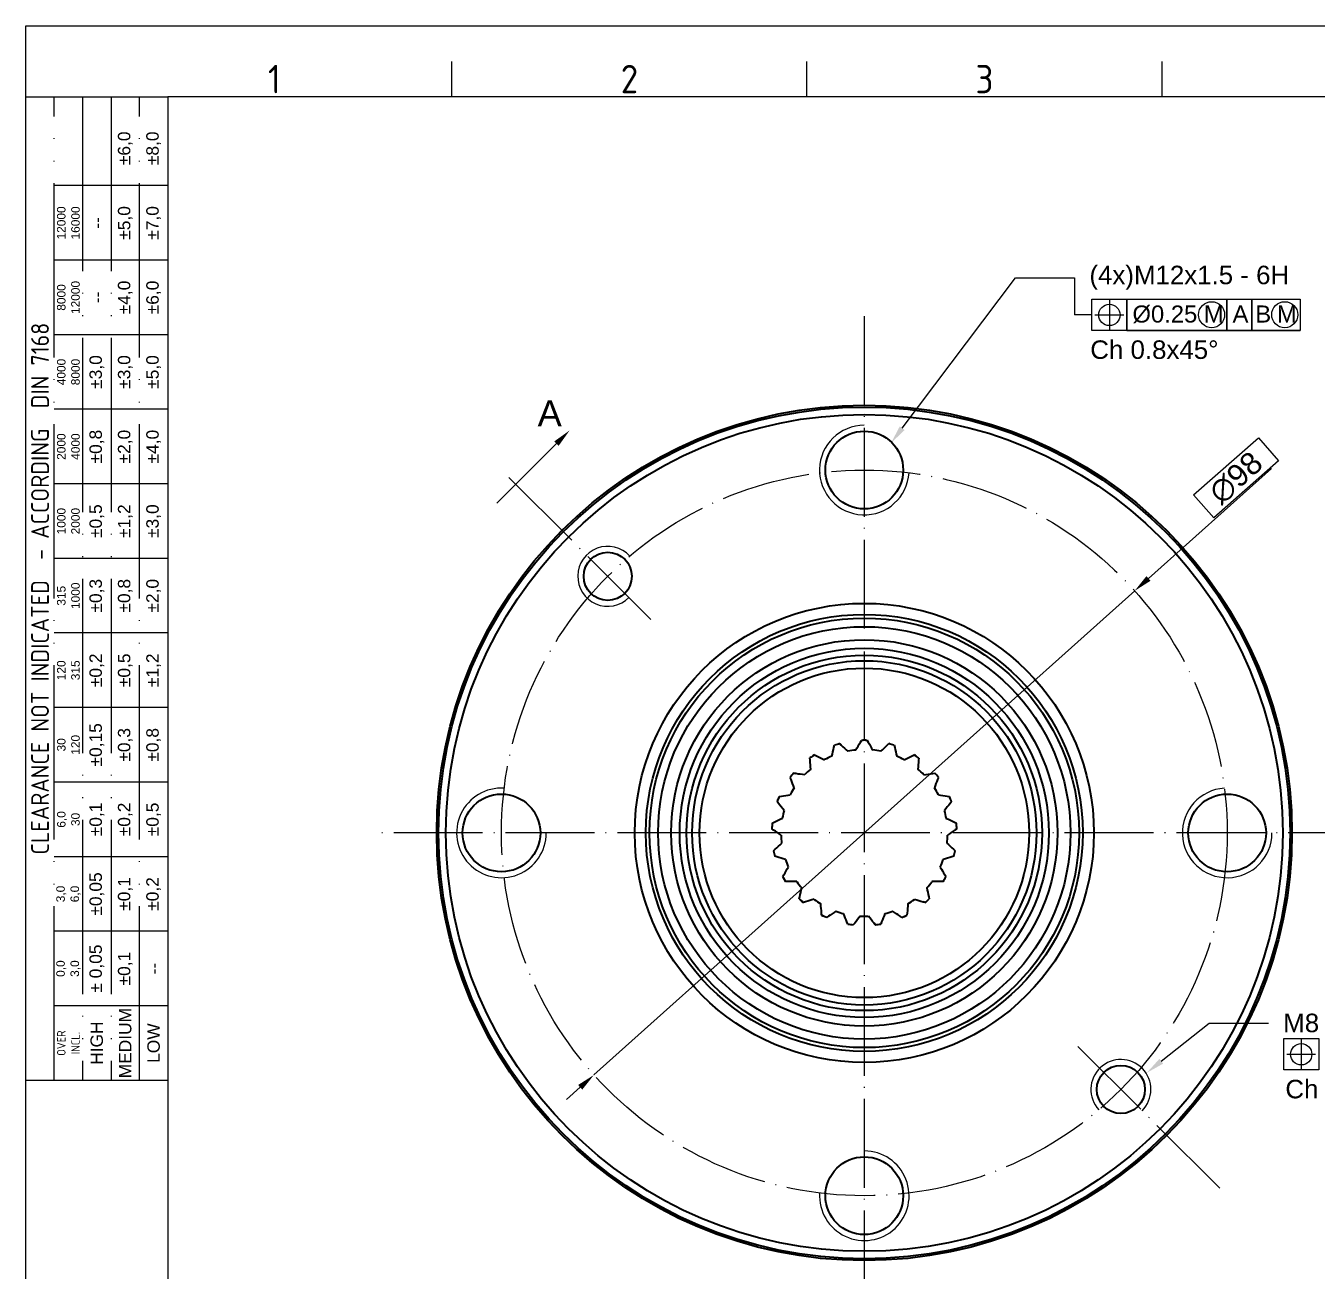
# Model space of a CAD drawing. Header units: millimetres. Extents: x 2452 to 2855, y 1106 to 1391.
# Drawn here: x 2452 to 2626.3, y 1223.1 to 1391.3 of the extents above; entities that cross this region are included whole.
import ezdxf
from ezdxf import colors
from ezdxf.entities.mleader import LeaderData, LeaderLine
from ezdxf.enums import TextEntityAlignment as Align
from ezdxf.math import Vec2, Vec3

# ---------------------------------------------------------------- set-up
doc = ezdxf.new("R2010")
doc.units = ezdxf.units.MM
doc.linetypes.add('ACAD_ISO04W100', pattern=[30, 24, -3, 0, -3])
doc.linetypes.add('ACAD_ISO05W100', pattern=[33, 24, -3, 0, -3, 0, -3])
for name, color, linetype, lineweight in [('AM_0', 7, 'Continuous', 40), ('AM_4', 1, 'ACAD_ISO04W100', 25), ('AM_5', 3, 'Continuous', 25), ('AM_BOR', 2, 'ACAD_ISO05W100', 35)]:
    doc.layers.add(name, color=color, linetype=linetype, lineweight=lineweight)
doc.styles.add('ACISOTS', font='isocp.shx', dxfattribs={"height": 1})
doc.styles.get("Standard").update_dxf_attribs({"font": 'arial.ttf'})
doc.dimstyles.new('ISO-25', dxfattribs={"dimtxt": 3, "dimasz": 2.5, "dimexe": 1.25, "dimexo": 0.625, "dimtad": 1, "dimtxsty": 'Standard', "dimcen": 2.5, "dimadec": 0, "dimazin": 0, "dimtfac": 1, "dimtmove": 0, "dimatfit": 3, "dimfxl": 1, "dimarcsym": 0})

# ---------------------------------------------------------------- blocks, each defined once
blk = doc.blocks.new('A3 ZTL')
for p, q in [((19.57, 280.82), (19.57, 9.78)), ((401.17, 280.82), (19.57, 280.82))]:
    blk.add_line(p, q)
at = {"layer": 'AM_BOR', "color": 135, "linetype": 'Continuous', "lineweight": 25}
for p, q in [((0, 0), (0, 290.61)), ((0, 290.61), (410.96, 290.61))]:
    blk.add_line(p, q, dxfattribs=at)
at = {"layer": 'AM_BOR', "color": 135, "lineweight": 25}
for p, q in [((58.71, 280.82), (58.71, 285.71)), ((107.63, 280.82), (107.63, 285.71)), ((156.56, 280.82), (156.56, 285.71)), ((3.91, 145.3), (3.91, 280.82)), ((7.83, 280.82), (7.83, 145.3)), ((11.74, 280.82), (11.74, 145.3)), ((15.66, 145.3), (15.66, 280.82)), ((19.57, 268.59), (3.91, 268.59)), ((19.57, 258.32), (3.91, 258.32)), ((19.57, 248.04), (3.91, 248.04)), ((19.57, 237.77), (3.91, 237.77)), ((19.57, 227.5), (3.91, 227.5)), ((19.57, 217.22), (3.91, 217.22)), ((19.57, 206.95), (3.91, 206.95)), ((19.57, 196.67), (3.91, 196.67)), ((19.57, 186.4), (3.91, 186.4)), ((19.57, 176.13), (3.91, 176.13)), ((19.57, 165.85), (3.91, 165.85)), ((19.57, 155.58), (3.91, 155.58))]:
    blk.add_line(p, q, dxfattribs=at)
blk.add_lwpolyline([(19.57, 145.3), (0, 145.3), (0, 280.82), (19.57, 280.82)], close=True, dxfattribs=at)
at = {"layer": 'AM_BOR', "color": 135, "lineweight": 25, "style": 'ACISOTS'}
for s, p in [('1', (34.25, 283.27)), ('2', (83.17, 283.27)), ('3', (132.09, 283.27))]:
    blk.add_text(s, height=3.91, dxfattribs=at).set_placement(p, align=Align.MIDDLE)
at = {"layer": 'AM_BOR', "color": 135, "lineweight": 25, "attachment_point": 5, "rotation": 90}
for s, insert, char_height, width in [('±6,0', (13.7, 273.73), 1.712, 10.274), ('±8,0', (17.61, 273.73), 1.712, 10.274), ('12000\\P16000', (5.87, 263.45), 1.174, 10.274), ('±5,0', (13.7, 263.45), 1.712, 10.274), ('±7,0', (17.61, 263.45), 1.712, 10.274), ('--', (9.78, 263.45), 1.712, 10.274), ('8000\\P12000', (5.87, 253.18), 1.174, 10.274), ('±4,0', (13.7, 253.18), 1.712, 10.274), ('±6,0', (17.61, 253.18), 1.712, 10.274), ('--', (9.78, 253.18), 1.712, 10.274), ('{\\Fisocp.shx|c0;CLEARANCE NOT INDICATED  - ACCORDING  DIN 7168}', (1.96, 213.06), 2.4462, 135.5186), ('4000\\P8000', (5.87, 242.91), 1.174, 10.274), ('±3,0', (9.78, 242.91), 1.712, 10.274), ('±3,0', (13.7, 242.91), 1.712, 10.274), ('±5,0', (17.61, 242.91), 1.712, 10.274), ('2000\\P4000', (5.87, 232.63), 1.174, 10.274), ('±0,8', (9.78, 232.63), 1.712, 10.274), ('±2,0', (13.7, 232.63), 1.712, 10.274), ('±4,0', (17.61, 232.63), 1.712, 10.274), ('±0,5', (9.78, 222.36), 1.712, 10.274), ('±1,2', (13.7, 222.36), 1.712, 10.274), ('±3,0', (17.61, 222.36), 1.712, 10.274), ('1000\\P2000', (5.87, 222.36), 1.174, 10.274), ('315\\P1000', (5.87, 212.08), 1.174, 10.274), ('±0,3', (9.78, 212.08), 1.712, 10.274), ('±0,8', (13.7, 212.08), 1.712, 10.274), ('±2,0', (17.61, 212.08), 1.712, 10.274), ('120\\P315', (5.87, 201.81), 1.174, 10.274), ('±0,2', (9.78, 201.81), 1.712, 10.274), ('±0,5', (13.7, 201.81), 1.712, 10.274), ('±1,2', (17.61, 201.81), 1.712, 10.274), ('±0,15', (9.78, 191.54), 1.712, 10.274), ('30\\P120', (5.87, 191.54), 1.174, 10.274), ('±0,3', (13.7, 191.54), 1.712, 10.274), ('±0,8', (17.61, 191.54), 1.712, 10.274), ('±0,1', (9.78, 181.26), 1.712, 10.274), ('±0,2', (13.7, 181.26), 1.712, 10.274), ('±0,5', (17.61, 181.26), 1.712, 10.274), ('6,0\\P30', (5.87, 181.26), 1.174, 10.274), ('±0,05', (9.78, 170.99), 1.712, 10.274), ('±0,1', (13.7, 170.99), 1.712, 10.274), ('±0,2', (17.61, 170.99), 1.712, 10.274), ('3,0\\P6,0', (5.87, 170.99), 1.174, 10.274), ('± 0,05', (9.78, 160.71), 1.712, 10.274), ('\\pt4.69206;±0,1', (13.7, 160.71), 1.7123, 10.274), ('0,0\\P3,0', (5.87, 160.71), 1.174, 10.274), ('--', (17.61, 160.71), 1.712, 10.274), ('MEDIUM', (13.7, 150.44), 1.712, 10.274), ('HIGH', (9.78, 150.44), 1.712, 10.274), ('LOW', (17.61, 150.44), 1.712, 10.274), ('{\\Fisocp.shx|c0;OVER\\PINCL.}', (5.87, 150.44), 1.1742, 10.274)]:
    blk.add_mtext(s, dxfattribs=dict(at, insert=insert, char_height=char_height, width=width))
blk = doc.blocks.new('*D40')
at = {"layer": 'AM_5', "color": 0, "lineweight": -2, "transparency": 16777216}
for p, q in [((2620.16, 1331.55), (2603.56, 1316.69)), ((2528.68, 1249.65), (2601.7, 1315.02)), ((2526.82, 1247.98), (2524.96, 1246.31))]:
    blk.add_line(p, q, dxfattribs=at)
at = {"layer": 'AM_5', "color": 0, "transparency": 16777216}
for points in [[(2603.28, 1317), (2603.84, 1316.38), (2601.7, 1315.02)], [(2526.54, 1248.29), (2527.1, 1247.67), (2528.68, 1249.65)]]:
    blk.add_solid(points, dxfattribs=at)
at = {"layer": 'Defpoints', "color": 0, "transparency": 16777216}
for p in [(2601.7, 1315.02), (2528.68, 1249.65)]:
    blk.add_point(p, dxfattribs=at)
at = {"layer": 'AM_5', "color": 0, "transparency": 16777216, "insert": (2615.38, 1330.28), "char_height": 3, "attachment_point": 5, "rotation": 41.8384}
blk.add_mtext('∅98', dxfattribs=at)
blk = doc.blocks.new('*U51')
at = {"layer": 'AM_4', "ltscale": 0.5}
blk.add_line((-9.96, 9.96), (9.96, -9.96), dxfattribs=at)
blk = doc.blocks.new('*U52')
at = {"layer": 'AM_5', "color": 0, "linetype": 'ByBlock', "lineweight": -2, "transparency": 16777216, "rotation": 180}
blk.add_blockref('*U51', (2546.27, 1321.13), dxfattribs=at)
at = {"layer": 'AM_5', "color": 0, "linetype": 'ByBlock', "lineweight": -2, "transparency": 16777216}
blk.add_blockref('*U51', (2623.87, 1243.54), dxfattribs=at)
blk = doc.blocks.new('*U53')
at = {"layer": 'AM_0'}
for p, q in [((-2.18, -0.48), (-2.29, -0.2)), ((-1.25, -0.36), (-1.44, -0.59)), ((1.55, -0.59), (1.36, -0.36))]:
    blk.add_line(p, q, dxfattribs=at)
for radius, start, end in [(11.25, 267.2311, 272.7689), (12.5, 259.7094, 263.1477), (12.5, 276.8523, 280.2906)]:
    blk.add_arc((0.05, 11.82), radius, start, end, dxfattribs=at)
for points in [[(-0.49, 0.59), (-0.74, 0.27), (-1, -0.04), (-1.25, -0.36)], [(1.36, -0.36), (1.11, -0.04), (0.85, 0.27), (0.6, 0.59)]]:
    blk.add_open_spline(points, degree=3, dxfattribs=at)
blk = doc.blocks.new('*U54')
at = {"layer": 'AM_5', "color": 0, "linetype": 'ByBlock', "lineweight": -2, "transparency": 16777216}
for p, rotation in [((2579.99, 1293.01), 205.7142857142858), ((2583.36, 1294.03), 188.5714285714286), ((2586.89, 1294.02), 171.4285714285715), ((2590.25, 1292.96), 154.2857142857143), ((2577.07, 1291.04), 222.8571428571429), ((2593.15, 1290.96), 137.1428571428571), ((2574.86, 1288.29), 240), ((2595.34, 1288.2), 120), ((2573.56, 1285.02), 257.1428571428572), ((2596.61, 1284.91), 102.8571428571429), ((2573.28, 1281.5), 274.2857142857143), ((2596.86, 1281.4), 85.71428571428571), ((2574.05, 1278.07), 291.4285714285714), ((2596.06, 1277.96), 68.57142857142858), ((2575.79, 1275), 308.5714285714286), ((2594.28, 1274.92), 51.42857142857143), ((2578.37, 1272.6), 325.7142857142857), ((2591.69, 1272.53), 34.28571428571428), ((2581.53, 1271.05), 342.8571428571429), ((2588.5, 1271.02), 17.14285714285715)]:
    blk.add_blockref('*U53', p, dxfattribs=dict(at, rotation=rotation))
blk.add_blockref('*U53', (2585.02, 1270.51), dxfattribs=at)

msp = doc.modelspace()

# ---------------------------------------------------------------- linework, layer by layer
at = {"layer": 'AM_0'}
for centre, radius in [((2565.191, 1282.334), 57.75), ((2565.191, 1282.334), 57.5), ((2565.191, 1282.334), 56.5), ((2565.191, 1331.334), 5.25), ((2530.543, 1316.982), 3.25), ((2565.191, 1282.334), 31), ((2565.191, 1282.334), 29.5), ((2565.191, 1282.334), 29), ((2565.191, 1282.334), 27.845), ((2565.191, 1282.334), 26.083), ((2565.191, 1282.334), 24.926), ((2565.191, 1282.334), 24), ((2565.191, 1282.334), 23.25), ((2565.191, 1282.334), 22.25), ((2516.191, 1282.334), 5.25), ((2614.191, 1282.334), 5.25), ((2599.839, 1247.686), 3.25), ((2565.191, 1233.334), 5.25)]:
    msp.add_circle(centre, radius, dxfattribs=at)
at = {"layer": 'AM_4', "ltscale": 0.5}
for p, q in [((2565.191, 1352.121), (2565.191, 1212.547)), ((2800.546, 1282.334), (2499.778, 1282.334))]:
    msp.add_line(p, q, dxfattribs=at)
msp.add_circle((2565.191, 1282.334), 49, dxfattribs=at)
at = {"layer": 'AM_5'}
for p, q in [((2593.59, 1357.307), (2593.59, 1352.286)), ((2598.287, 1354.288), (2598.287, 1350.283)), ((2595.926, 1352.286), (2593.59, 1352.286)), ((2596.335, 1352.286), (2600.24, 1352.286)), ((2600.649, 1350.168), (2614.136, 1350.168)), ((2614.136, 1350.168), (2617.52, 1350.168)), ((2617.52, 1350.168), (2624.056, 1350.168)), ((2515.564, 1326.853), (2523.619, 1334.908)), ((2624.189, 1254.437), (2624.189, 1250.432)), ((2622.236, 1252.434), (2626.142, 1252.434))]:
    msp.add_line(p, q, dxfattribs=at)
for points in [[(2595.926, 1354.403), (2600.649, 1354.403), (2600.649, 1350.168), (2595.926, 1350.168)], [(2600.649, 1354.403), (2614.136, 1354.403), (2614.136, 1350.168), (2600.649, 1350.168)], [(2614.136, 1354.403), (2617.52, 1354.403), (2617.52, 1350.168), (2614.136, 1350.168)], [(2617.52, 1354.403), (2624.056, 1354.403), (2624.056, 1350.168), (2617.52, 1350.168)], [(2609.659, 1327.988), (2618.413, 1335.683), (2621.126, 1332.596), (2612.373, 1324.902)], [(2621.828, 1254.552), (2626.55, 1254.552), (2626.55, 1250.317), (2621.828, 1250.317)]]:
    msp.add_lwpolyline(points, close=True, dxfattribs=at)
for centre, radius in [((2598.287, 1352.286), 1.441), ((2612.095, 1352.313), 1.757), ((2621.964, 1352.313), 1.757), ((2624.189, 1252.434), 1.441)]:
    msp.add_circle(centre, radius, dxfattribs=at)
for centre, radius, start, end in [((2565.191, 1331.334), 6.05, 90, 356.46061), ((2530.543, 1316.982), 4.05, 42.63149, 315), ((2516.191, 1282.334), 6.05, 86.46061, 360), ((2614.191, 1282.334), 6.05, 93.53939, 360), ((2599.839, 1247.686), 4.05, 315, 222.63149), ((2565.191, 1233.334), 6.05, 176.46061, 90)]:
    msp.add_arc(centre, radius, start, end, dxfattribs=at)
msp.add_solid([(2523.914, 1334.613), (2523.324, 1335.202), (2525.387, 1336.676)], dxfattribs=at)

# ---------------------------------------------------------------- block references
at = {"linetype": 'ByBlock', "lineweight": 0, "xscale": 0.9801000000000002, "yscale": 0.9801000000000002, "zscale": 0.9801000000000002}
msp.add_blockref('A3 ZTL', (2451.96, 1106.498), dxfattribs=at)
at = {"layer": 'AM_5'}
for name in ['*U52', '*U54']:
    msp.add_blockref(name, (-19.881, 0), dxfattribs=at)

# ---------------------------------------------------------------- texts
for s, width, insert, char_height, attachment_point in [('%%C0.25', 18.23779, (2601.402, 1353.555), 2.3, 1), ('M', 18.23779, (2611.043, 1353.555), 2.3, 1), ('A', 18.23779, (2614.918, 1353.555), 2.3, 1), ('B', 18.23779, (2617.992, 1353.555), 2.3, 1), ('M', 18.23779, (2620.912, 1353.555), 2.3, 1), ('A', 12.46166, (2521.075, 1337.247), 3.5, 7)]:
    msp.add_mtext_dynamic_manual_height_columns(s, width=width, gutter_width=12.5, heights=[0], dxfattribs=dict(at, insert=insert, char_height=char_height, attachment_point=attachment_point))
at = {"layer": 'AM_5', "color": 3, "char_height": 2.5, "attachment_point": 1}
for insert in [(2595.706, 1348.842), (2622.051, 1248.99)]:
    msp.add_mtext_dynamic_manual_height_columns('Ch 0.8x45%%D', width=40.20612, gutter_width=12.5, heights=[0], dxfattribs=dict(at, insert=insert))

# ---------------------------------------------------------------- dimensions: what is measured, and where the dimension line sits
at = {"layer": 'AM_5'}
dim = msp.add_diameter_dim_2p(p1=(2528.685, 1249.649), p2=(2601.697, 1315.018), dimstyle='ISO-25', dxfattribs=at)
dim.commit()
dim.dimension.update_dxf_attribs({"geometry": '*D40', "text_midpoint": (2616.879, 1328.61), "dimtype": 163})

# ---------------------------------------------------------------- leaders
ml = msp.add_multileader_mtext('Standard', dxfattribs=at)
ml.set_content('(4x)M12x1.5 - 6H', color=256)
ml.set_leader_properties()
ml.build(insert=Vec2(0, 0))
ml.multileader.update_dxf_attribs({"arrow_head_size": 2.5})
ctx = ml.context
ctx.base_point, ctx.char_height, ctx.arrow_head_size, ctx.plane_origin = Vec3(2593.59, 1357.307), 2.5, 2.5, Vec3(2572.036, 1334.411)
notes = []
notes.append((ctx, [(0, (1, 1, 0), (2585.59, 1357.307), (1, 0), 8, [(0, [(2568.801, 1334.982)], 0, [])])]))
ctx.mtext.insert, ctx.mtext.flow_direction = Vec3(2595.59, 1358.925), 5
ml = msp.add_multileader_mtext('Standard', dxfattribs=at)
ml.set_content('M8 H6', color=256)
ml.set_leader_properties()
ml.build(insert=Vec2(0, 0))
ml.multileader.update_dxf_attribs({"arrow_head_size": 2.5})
ctx = ml.context
ctx.base_point, ctx.char_height, ctx.arrow_head_size, ctx.plane_origin = Vec3(2619.76, 1256.652), 2.5, 2.5, Vec3(2582.245, 1187.044)
notes.append((ctx, [(0, (1, 1, 0), (2611.76, 1256.652), (1, 0), 8, [(0, [(2603.337, 1249.934)], 0, [])])]))
ctx.mtext.insert, ctx.mtext.flow_direction = Vec3(2621.76, 1257.923), 5
for ctx, leaders in notes:
    for number, flags, end, landing, length, lines in leaders:
        leader = LeaderData()
        leader.index, (leader.has_last_leader_line, leader.has_dogleg_vector, leader.attachment_direction) = number, flags
        leader.last_leader_point, leader.dogleg_vector, leader.dogleg_length = Vec3(end), Vec3(landing), length
        for number, points, colour, breaks in lines:
            line = LeaderLine()
            line.index, line.vertices, line.color, line.breaks = number, Vec3.list(points), colors.encode_raw_color(colour), breaks
            leader.lines.append(line)
        ctx.leaders.append(leader)

doc.saveas('drawing.dxf')
